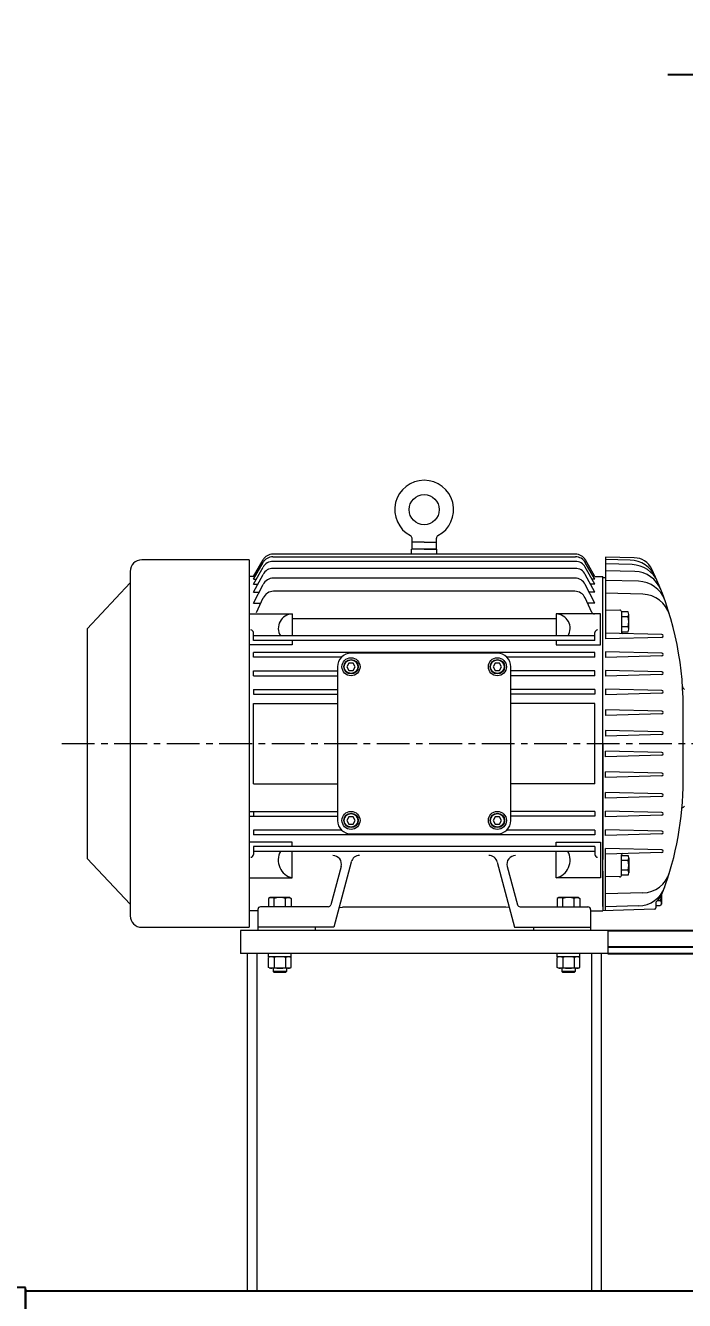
# Model space of a CAD drawing. Header units: inches. Extents: x 3 to 301, y 0 to 227.
# Drawn here: x 51.28 to 76.39, y 85.6 to 134.19 of the extents above; entities that cross this region are included whole.
import ezdxf

# ---------------------------------------------------------------- set-up
doc = ezdxf.new("R2010")
doc.units = ezdxf.units.IN
doc.header["$MEASUREMENT"] = 0
doc.linetypes.add('CENTER', pattern=[2, 1.25, -0.25, 0.25, -0.25])
doc.linetypes.add('点画线', pattern=[16, 10, -2, 2, -2])
doc.layers.add('OBJ', color=7, linetype='Continuous')
doc.layers.add('中心线层', color=1, linetype='点画线', lineweight=18)
doc.styles.get("Standard").update_dxf_attribs({"font": 'arial.ttf'})
doc.dimstyles.new('STANDARD 2 PLCS', dxfattribs={"dimtxt": 0.125, "dimasz": 0.18, "dimexe": 0.18, "dimexo": 0.0625, "dimgap": 0.09, "dimtad": 0, "dimtih": 1, "dimtoh": 1, "dimzin": 4, "dimdsep": 46, "dimtxsty": 'Standard', "dimcen": 0.09, "dimaunit": 1, "dimadec": 0, "dimazin": 1, "dimtfac": 1, "dimtofl": 0, "dimtmove": 1, "dimatfit": 3, "dimfxl": 1, "dimtolj": 1, "dimtzin": 4, "dimarcsym": 0})

# ---------------------------------------------------------------- blocks, each defined once
blk = doc.blocks.new('*D171')
at = {"color": 0, "lineweight": -2, "transparency": 16777216}
for p, q in [((80.748, 108.409), (80.748, 134.112)), ((93.541, 128.311), (93.541, 134.112)), ((78.248, 132.312), (75.748, 132.312)), ((96.041, 132.312), (98.541, 132.312))]:
    blk.add_line(p, q, dxfattribs=at)
at = {"color": 0, "transparency": 16777216}
for points in [[(78.248, 132.729), (78.248, 131.895), (80.748, 132.312)], [(96.041, 132.729), (96.041, 131.895), (93.541, 132.312)]]:
    blk.add_solid(points, dxfattribs=at)
at = {"layer": 'Defpoints', "color": 0, "transparency": 16777216}
for p in [(93.541, 132.312), (93.541, 127.686), (80.748, 107.784)]:
    blk.add_point(p, dxfattribs=at)
at = {"color": 0, "transparency": 16777216, "insert": (87.463, 132.312), "char_height": 1.25, "attachment_point": 5}
blk.add_mtext('\\A1;12.79\\P [324.94]', dxfattribs=at)

msp = doc.modelspace()

# ---------------------------------------------------------------- linework, layer by layer
at = {"layer": 'OBJ', "lineweight": 5}
for p, q in [((66.954, 114.23), (65.982, 114.23)), ((65.982, 114.039), (65.982, 114.23)), ((66.005, 114.23), (66.005, 114.648)), ((66.468, 114.502), (66.005, 114.502)), ((66.468, 114.23), (66.005, 114.23)), ((66.468, 114.502), (66.932, 114.502)), ((66.468, 114.23), (66.932, 114.23)), ((66.932, 114.23), (66.932, 114.648)), ((66.954, 114.039), (66.954, 114.23)), ((59.8, 113.82), (55.704, 113.82)), ((59.8, 113.82), (59.8, 99.82)), ((59.963, 113.19), (60.327, 113.82)), ((59.963, 113.085), (60.327, 113.718)), ((72.231, 114.039), (60.706, 114.039)), ((60.707, 113.939), (72.23, 113.939)), ((72.227, 113.765), (60.709, 113.765)), ((66.954, 114.039), (65.982, 114.039)), ((72.973, 113.085), (72.609, 113.719)), ((72.973, 113.19), (72.61, 113.82)), ((74.473, 113.901), (73.382, 113.93)), ((73.382, 113.93), (73.382, 110.812)), ((74.313, 113.812), (73.382, 113.836)), ((55.267, 113.383), (55.267, 100.258)), ((59.963, 112.892), (60.328, 113.541)), ((59.963, 112.592), (60.329, 113.267)), ((72.223, 113.497), (60.714, 113.497)), ((72.973, 112.592), (72.607, 113.268)), ((72.973, 112.892), (72.609, 113.541)), ((74.388, 113.641), (73.382, 113.667)), ((74.498, 113.376), (73.382, 113.405)), ((53.628, 111.195), (55.267, 112.945)), ((59.963, 113.19), (59.8, 113.19)), ((59.963, 113.085), (60.071, 113.085)), ((59.963, 112.892), (60.126, 112.892)), ((59.963, 112.165), (60.331, 112.885)), ((72.216, 113.124), (60.721, 113.124)), ((72.973, 112.165), (72.605, 112.886)), ((72.973, 112.892), (72.811, 112.892)), ((72.973, 113.085), (72.865, 113.085)), ((72.973, 113.19), (73.273, 113.19)), ((73.273, 100.614), (73.273, 113.19)), ((73.273, 113.15), (73.382, 113.15)), ((74.637, 113.006), (73.382, 113.039)), ((59.963, 112.592), (60.181, 112.592)), ((60.077, 111.821), (60.335, 112.372)), ((72.205, 112.625), (60.732, 112.625)), ((72.86, 111.821), (72.601, 112.373)), ((72.973, 112.592), (72.755, 112.592)), ((74.8, 112.511), (73.382, 112.548)), ((59.8, 111.76), (61.442, 111.76)), ((59.963, 112.165), (60.238, 112.165)), ((61.442, 111.76), (61.442, 110.927)), ((73.192, 111.76), (71.495, 111.76)), ((71.495, 111.76), (71.495, 110.927)), ((72.973, 112.165), (72.699, 112.165)), ((73.192, 110.58), (73.192, 111.76)), ((73.93, 111.904), (73.382, 111.89)), ((73.984, 111.852), (73.984, 111.066)), ((74.238, 111.839), (73.984, 111.839)), ((71.495, 111.578), (61.442, 111.578)), ((74.238, 111.65), (73.984, 111.65)), ((74.267, 111.176), (74.267, 111.745)), ((53.628, 111.195), (53.628, 102.445)), ((59.963, 110.745), (59.963, 111.048)), ((72.973, 110.927), (59.963, 110.927)), ((72.973, 110.745), (72.973, 111.048)), ((75.528, 110.975), (73.382, 111.031)), ((75.528, 110.868), (73.382, 110.812)), ((74.238, 111.271), (73.984, 111.271)), ((73.984, 111.082), (74.238, 111.082)), ((61.442, 110.58), (59.8, 110.58)), ((72.973, 110.745), (59.963, 110.745)), ((61.442, 110.745), (61.442, 110.58)), ((71.495, 110.745), (71.495, 110.58)), ((71.495, 110.58), (73.192, 110.58)), ((75.528, 110.264), (73.382, 110.32)), ((73.382, 110.32), (73.382, 110.101)), ((72.973, 110.297), (59.963, 110.297)), ((59.963, 110.115), (59.963, 110.297)), ((63.316, 110.115), (59.963, 110.115)), ((72.973, 110.115), (69.62, 110.115)), ((72.973, 110.115), (72.973, 110.297)), ((75.528, 110.158), (73.382, 110.101)), ((59.963, 109.589), (63.163, 109.589)), ((59.963, 109.407), (59.963, 109.589)), ((59.963, 109.407), (63.163, 109.407)), ((72.973, 109.589), (69.773, 109.589)), ((72.973, 109.407), (69.773, 109.407)), ((72.973, 109.407), (72.973, 109.589)), ((75.528, 109.553), (73.382, 109.609)), ((73.382, 109.609), (73.382, 109.39)), ((75.528, 109.447), (73.382, 109.39)), ((59.963, 108.88), (63.163, 108.88)), ((59.963, 108.88), (59.963, 108.698)), ((72.973, 108.88), (69.773, 108.88)), ((72.973, 108.88), (72.973, 108.698)), ((75.528, 108.842), (73.382, 108.898)), ((73.382, 108.898), (73.382, 108.68)), ((59.963, 108.698), (63.163, 108.698)), ((72.973, 108.698), (69.773, 108.698)), ((75.528, 108.736), (73.382, 108.68)), ((59.963, 105.289), (59.963, 108.351)), ((59.963, 108.351), (63.163, 108.351)), ((72.973, 108.351), (69.773, 108.351)), ((72.973, 105.289), (72.973, 108.351)), ((75.528, 108.055), (73.382, 108.111)), ((73.382, 108.111), (73.382, 107.892)), ((75.528, 107.948), (73.382, 107.892)), ((76.336, 105.398), (76.336, 108.242)), ((75.528, 107.267), (73.382, 107.323)), ((73.382, 107.323), (73.382, 107.105)), ((75.528, 107.161), (73.382, 107.105)), ((73.273, 106.82), (73.273, 102.398)), ((75.528, 106.48), (73.382, 106.536)), ((73.382, 106.317), (73.382, 106.536)), ((75.528, 106.373), (73.382, 106.317)), ((75.528, 105.692), (73.382, 105.748)), ((73.382, 105.53), (73.382, 105.748)), ((75.528, 105.586), (73.382, 105.53)), ((59.963, 105.289), (63.163, 105.289)), ((72.973, 105.289), (69.773, 105.289)), ((75.528, 104.905), (73.382, 104.961)), ((73.382, 104.742), (73.382, 104.961)), ((75.528, 104.798), (73.382, 104.742)), ((59.8, 104.234), (63.163, 104.234)), ((59.8, 104.052), (63.163, 104.052)), ((59.963, 104.234), (59.963, 104.052)), ((72.973, 104.234), (69.773, 104.234)), ((72.973, 104.052), (69.773, 104.052)), ((72.973, 104.234), (72.973, 104.052)), ((75.528, 104.194), (73.382, 104.25)), ((73.382, 104.031), (73.382, 104.25)), ((75.528, 104.087), (73.382, 104.031)), ((59.963, 103.525), (59.963, 103.343)), ((63.316, 103.525), (59.963, 103.525)), ((72.973, 103.525), (69.62, 103.525)), ((72.973, 103.525), (72.973, 103.343)), ((75.528, 103.483), (73.382, 103.539)), ((73.382, 103.32), (73.382, 103.539)), ((61.442, 103.06), (59.8, 103.06)), ((72.973, 103.343), (59.963, 103.343)), ((61.442, 102.895), (61.442, 103.06)), ((71.495, 103.06), (73.192, 103.06)), ((71.495, 102.895), (71.495, 103.06)), ((73.192, 103.06), (73.192, 101.705)), ((75.528, 103.376), (73.382, 103.32)), ((72.973, 102.895), (59.963, 102.895)), ((59.963, 102.895), (59.963, 102.592)), ((72.973, 102.713), (59.963, 102.713)), ((59.963, 102.691), (59.963, 102.592)), ((61.442, 101.705), (61.442, 102.713)), ((71.495, 101.705), (71.495, 102.713)), ((72.973, 102.895), (72.973, 102.592)), ((73.382, 100.455), (73.382, 102.828)), ((75.528, 102.772), (73.382, 102.828)), ((75.528, 102.665), (73.382, 102.609)), ((73.984, 101.788), (73.984, 102.574)), ((73.984, 102.559), (74.238, 102.559)), ((53.628, 102.445), (55.267, 100.695)), ((63.306, 102.134), (62.915, 100.678)), ((63.687, 102.307), (63.021, 99.82)), ((69.25, 102.307), (69.916, 99.82)), ((69.631, 102.134), (70.021, 100.678)), ((74.238, 102.369), (73.984, 102.369)), ((74.267, 102.464), (74.267, 101.896)), ((59.8, 101.705), (61.442, 101.705)), ((73.192, 101.705), (71.495, 101.705)), ((73.273, 101.961), (73.273, 100.45)), ((73.93, 101.736), (73.382, 101.75)), ((74.238, 101.99), (73.984, 101.99)), ((74.238, 101.801), (73.984, 101.801)), ((74.8, 101.129), (73.382, 101.092)), ((62.814, 100.6), (60.233, 100.6)), ((60.593, 100.948), (60.535, 100.914)), ((60.535, 100.914), (60.535, 100.6)), ((61.343, 100.948), (60.593, 100.948)), ((60.752, 100.6), (60.752, 100.914)), ((61.185, 100.6), (61.185, 100.914)), ((61.343, 100.948), (61.401, 100.914)), ((61.401, 100.914), (61.401, 100.6)), ((63.224, 100.578), (63.358, 100.586)), ((69.578, 100.586), (63.358, 100.586)), ((69.713, 100.578), (69.578, 100.586)), ((70.123, 100.6), (72.703, 100.6)), ((71.593, 100.948), (71.535, 100.914)), ((71.535, 100.914), (71.535, 100.6)), ((72.343, 100.948), (71.593, 100.948)), ((71.752, 100.6), (71.752, 100.914)), ((72.185, 100.6), (72.185, 100.914)), ((72.343, 100.948), (72.401, 100.914)), ((72.401, 100.914), (72.401, 100.6)), ((74.637, 100.634), (73.382, 100.601)), ((75.296, 100.776), (75.296, 100.556)), ((75.296, 100.644), (75.461, 100.644)), ((75.461, 100.834), (75.35, 100.834)), ((75.461, 100.644), (75.515, 100.699)), ((75.461, 100.644), (75.515, 100.699)), ((75.515, 100.699), (75.515, 101.057)), ((60.128, 100.45), (59.8, 100.45)), ((60.128, 100.495), (60.128, 99.695)), ((72.808, 100.495), (72.808, 99.695)), ((72.808, 100.45), (73.273, 100.45)), ((75.245, 100.504), (73.273, 100.452)), ((55.704, 99.82), (59.8, 99.82)), ((59.468, 99.695), (59.468, 98.82)), ((63.021, 99.82), (60.128, 99.82)), ((62.308, 99.82), (62.308, 99.695)), ((69.916, 99.82), (72.808, 99.82)), ((70.628, 99.82), (70.628, 99.695)), ((73.468, 99.695), (73.468, 98.82)), ((59.718, 98.82), (59.718, 85.961)), ((60.093, 98.82), (60.093, 85.961)), ((72.843, 98.82), (72.843, 85.961)), ((73.218, 98.82), (73.218, 85.961))]:
    msp.add_line(p, q, dxfattribs=at)
at = {"layer": 'OBJ', "color": 7, "linetype": 'Continuous', "lineweight": 5}
for p, q in [((63.601, 109.886), (63.521, 109.748)), ((63.76, 109.886), (63.601, 109.886)), ((69.257, 110.265), (63.68, 110.265)), ((63.839, 109.748), (63.76, 109.886)), ((69.177, 109.886), (69.098, 109.748)), ((69.336, 109.886), (69.177, 109.886)), ((69.416, 109.748), (69.336, 109.886)), ((63.163, 109.748), (63.163, 103.892)), ((63.521, 109.748), (63.601, 109.61)), ((63.601, 109.61), (63.76, 109.61)), ((63.76, 109.61), (63.839, 109.748)), ((69.098, 109.748), (69.177, 109.61)), ((69.177, 109.61), (69.336, 109.61)), ((69.336, 109.61), (69.416, 109.748)), ((69.773, 103.892), (69.773, 109.748)), ((63.601, 104.03), (63.521, 103.892)), ((63.76, 104.03), (63.601, 104.03)), ((63.839, 103.892), (63.76, 104.03)), ((69.177, 104.03), (69.098, 103.892)), ((69.336, 104.03), (69.177, 104.03)), ((69.416, 103.892), (69.336, 104.03)), ((63.521, 103.892), (63.601, 103.754)), ((63.601, 103.754), (63.76, 103.754)), ((63.76, 103.754), (63.839, 103.892)), ((69.098, 103.892), (69.177, 103.754)), ((69.177, 103.754), (69.336, 103.754)), ((69.336, 103.754), (69.416, 103.892)), ((63.68, 103.375), (69.257, 103.375))]:
    msp.add_line(p, q, dxfattribs=at)
at = {"layer": 'OBJ', "lineweight": 5, "extrusion": (0, 1, 0)}
for p, q in [((75.296, 100.776), (75.296, 100.644)), ((75.296, 100.644), (75.461, 100.644)), ((75.355, 100.834), (75.461, 100.834)), ((75.515, 101.057), (75.515, 100.699))]:
    msp.add_line(p, q, dxfattribs=at)
at = {"layer": 'OBJ', "linetype": 'ByBlock', "lineweight": 5}
for p, q in [((73.468, 99.695), (59.468, 99.695)), ((73.468, 98.82), (59.468, 98.82)), ((60.532, 98.695), (60.532, 98.82)), ((61.405, 98.695), (60.532, 98.695)), ((60.593, 98.695), (60.535, 98.662)), ((60.535, 98.291), (60.535, 98.662)), ((60.752, 98.662), (60.752, 98.291)), ((61.185, 98.662), (61.185, 98.291)), ((61.343, 98.695), (61.401, 98.662)), ((61.401, 98.291), (61.401, 98.662)), ((61.405, 98.695), (61.405, 98.82)), ((71.532, 98.695), (71.532, 98.82)), ((72.405, 98.695), (71.532, 98.695)), ((71.593, 98.695), (71.535, 98.662)), ((71.535, 98.291), (71.535, 98.662)), ((71.752, 98.662), (71.752, 98.291)), ((72.185, 98.662), (72.185, 98.291)), ((72.343, 98.695), (72.401, 98.662)), ((72.401, 98.291), (72.401, 98.662)), ((72.405, 98.695), (72.405, 98.82)), ((60.593, 98.258), (60.535, 98.291)), ((61.343, 98.258), (60.593, 98.258)), ((60.718, 98.258), (60.718, 98.139)), ((61.218, 98.258), (61.218, 98.139)), ((61.343, 98.258), (61.401, 98.291)), ((71.593, 98.258), (71.535, 98.291)), ((72.343, 98.258), (71.593, 98.258)), ((71.718, 98.258), (71.718, 98.139)), ((72.218, 98.258), (72.218, 98.139)), ((72.343, 98.258), (72.401, 98.291)), ((61.218, 98.139), (60.718, 98.139)), ((60.757, 98.1), (60.718, 98.139)), ((61.179, 98.1), (60.757, 98.1)), ((61.179, 98.1), (61.218, 98.139)), ((71.757, 98.1), (71.718, 98.139)), ((72.218, 98.139), (71.718, 98.139)), ((72.179, 98.1), (71.757, 98.1)), ((72.179, 98.1), (72.218, 98.139))]:
    msp.add_line(p, q, dxfattribs=at)
at = {"layer": 'OBJ'}
for p, q in [((73.468, 99.695), (76.793, 99.695)), ((73.468, 99.07), (77.043, 99.07)), ((73.468, 98.82), (85.293, 98.82)), ((51.276, 86.024), (51.276, 85.621)), ((51.276, 85.961), (51.276, 78.091)), ((51.276, 85.961), (122.205, 85.961))]:
    msp.add_line(p, q, dxfattribs=at)
for points in [[(51.276, 86.093), (48.743, 86.093)], [(51.276, 78.091), (51.276, 86.094)]]:
    msp.add_lwpolyline(points, dxfattribs=at)
at = {"layer": 'OBJ', "lineweight": 5}
msp.add_circle((66.468, 115.735), 0.573, dxfattribs=at)
at = {"layer": 'OBJ', "color": 7, "linetype": 'Continuous', "lineweight": 5}
for centre, radius in [((63.68, 109.748), 0.344), ((63.68, 109.748), 0.276), ((63.68, 109.748), 0.258), ((69.257, 109.748), 0.344), ((69.257, 109.748), 0.276), ((69.257, 109.748), 0.258), ((63.68, 103.892), 0.344), ((63.68, 103.892), 0.276), ((63.68, 103.892), 0.258), ((69.257, 103.892), 0.344), ((69.257, 103.892), 0.276), ((69.257, 103.892), 0.258)]:
    msp.add_circle(centre, radius, dxfattribs=at)
at = {"layer": 'OBJ', "lineweight": 5}
for centre, radius, start, end in [((66.468, 115.735), 1.12, 297.7874, 242.2126), ((65.895, 114.648), 0.109, 0, 62.2126), ((67.041, 114.648), 0.109, 117.7874, 180), ((55.704, 113.383), 0.438, 90, 180), ((60.706, 113.601), 0.438, 90, 150.0893), ((60.707, 113.501), 0.438, 90, 150.2499), ((60.709, 113.327), 0.438, 90, 150.7853), ((72.227, 113.327), 0.438, 29.322, 90), ((72.23, 113.501), 0.438, 29.8371, 90), ((72.231, 113.601), 0.438, 29.9107, 90), ((74.285, 112.718), 1.094, 24.1585, 88.5), ((74.453, 113.136), 0.766, 25.7456, 88.5), ((60.714, 113.06), 0.438, 90, 151.6711), ((72.223, 113.06), 0.438, 28.4285, 90), ((74.36, 112.547), 1.094, 23.1798, 88.5), ((74.469, 112.283), 1.094, 21.6796, 88.5), ((64.305, 108.242), 12.031, 0, 25.7456), ((60.721, 112.687), 0.438, 90, 152.9986), ((72.216, 112.687), 0.438, 27.0688, 90), ((74.608, 111.913), 1.094, 19.6088, 88.5), ((60.732, 112.188), 0.438, 90, 155.0385), ((72.205, 112.188), 0.438, 25.0842, 90), ((74.772, 111.418), 1.094, 16.8787, 88.5), ((61.456, 111.212), 0.548, 91.4501, 211.2979), ((71.481, 111.212), 0.548, 328.7021, 88.5499), ((72.955, 111.865), 0.105, 205.0842, 270), ((73.931, 111.852), 0.0525, 0, 91.5), ((74.094, 111.745), 0.173, 326.7715, 33.2285), ((73.618, 111.461), 0.649, 343.0291, 16.9709), ((59.858, 111.048), 0.105, 0, 90), ((73.078, 111.048), 0.105, 90, 180), ((74.036, 111.066), 0.0525, 180, 268.5), ((74.094, 111.176), 0.173, 326.7715, 33.2285), ((75.526, 110.922), 0.0532, 271.5, 88.5), ((75.526, 110.211), 0.0532, 271.5, 88.5), ((75.526, 109.5), 0.0532, 271.5, 88.5), ((75.526, 108.789), 0.0532, 271.5, 88.5), ((76.422, 108.998), 0.109, 183.5701, 233.531), ((76.227, 108.734), 0.219, 42.6928, 53.531), ((75.526, 108.001), 0.0532, 271.5, 88.5), ((75.526, 107.214), 0.0532, 271.5, 88.5), ((75.526, 106.426), 0.0532, 271.5, 88.5), ((75.526, 105.639), 0.0532, 271.5, 88.5), ((64.305, 105.398), 12.031, 339.5659, 0), ((75.526, 104.851), 0.0532, 271.5, 88.5), ((75.526, 104.14), 0.0532, 271.5, 88.5), ((76.227, 104.578), 0.219, 287.3212, 317.3072), ((75.526, 103.43), 0.0532, 271.5, 88.5), ((59.858, 102.592), 0.105, 270, 0), ((61.599, 102.382), 0.695, 151.6292, 256.9335), ((62.984, 102.221), 0.333, 345, 90), ((64.008, 102.221), 0.333, 90, 165), ((68.929, 102.221), 0.333, 15, 90), ((69.952, 102.221), 0.333, 90, 195), ((71.337, 102.382), 0.695, 283.0665, 28.3708), ((73.078, 102.592), 0.105, 180, 270), ((74.036, 102.574), 0.0525, 91.5, 180), ((74.094, 102.464), 0.173, 326.7715, 33.2285), ((75.526, 102.719), 0.0532, 271.5, 88.5), ((73.618, 102.18), 0.649, 343.0291, 16.9709), ((73.931, 101.788), 0.0525, 268.5, 0), ((74.094, 101.896), 0.173, 326.7715, 33.2285), ((74.772, 102.223), 1.094, 271.5, 343.1213), ((74.608, 101.728), 1.094, 271.5, 340.3912), ((74.554, 101.58), 1.094, 312.7185, 339.5659), ((60.233, 100.495), 0.105, 90, 180), ((60.644, 100.756), 0.192, 55.6158, 115.6158), ((60.968, 100.231), 0.717, 72.412, 107.588), ((61.293, 100.756), 0.192, 64.3842, 124.3842), ((62.814, 100.705), 0.105, 270, 345), ((70.123, 100.705), 0.105, 195, 270), ((71.644, 100.756), 0.192, 55.6158, 115.6158), ((71.968, 100.231), 0.717, 72.412, 107.588), ((72.293, 100.756), 0.192, 64.3842, 124.3842), ((72.703, 100.495), 0.105, 0, 90), ((75.408, 100.742), 0.106, 292.9718, 60.2193), ((75.158, 101.023), 0.357, 327.9879, 5.0167), ((75.158, 101.023), 0.357, 327.9879, 5.0167), ((75.408, 100.742), 0.106, 315.0171, 60.2193), ((55.704, 100.258), 0.438, 180, 270), ((75.244, 100.556), 0.0525, 271.5, 0)]:
    msp.add_arc(centre, radius, start, end, dxfattribs=at)
at = {"layer": 'OBJ', "color": 7, "linetype": 'Continuous', "lineweight": 5}
for centre, start, end in [((63.68, 109.748), 90, 180), ((69.257, 109.748), 0, 90), ((63.68, 103.892), 180, 270), ((69.257, 103.892), 270, 0)]:
    msp.add_arc(centre, 0.517, start, end, dxfattribs=at)
at = {"layer": 'OBJ', "linetype": 'ByBlock', "lineweight": 5}
for centre, radius, start, end in [((60.644, 98.503), 0.192, 55.6158, 115.6158), ((60.968, 97.979), 0.717, 72.412, 107.588), ((61.293, 98.503), 0.192, 64.3842, 124.3842), ((71.644, 98.503), 0.192, 55.6158, 115.6158), ((71.968, 97.979), 0.717, 72.412, 107.588), ((72.293, 98.503), 0.192, 64.3842, 124.3842), ((60.644, 98.449), 0.192, 244.3842, 304.3842), ((60.968, 98.974), 0.717, 252.412, 287.588), ((61.293, 98.449), 0.192, 235.6158, 295.6158), ((71.644, 98.449), 0.192, 244.3842, 304.3842), ((71.968, 98.974), 0.717, 252.412, 287.588), ((72.293, 98.449), 0.192, 235.6158, 295.6158)]:
    msp.add_arc(centre, radius, start, end, dxfattribs=at)
at = {"layer": '中心线层', "color": 5, "linetype": 'CENTER'}
msp.add_line((52.66, 106.82), (125.292, 106.82), dxfattribs=at)

# ---------------------------------------------------------------- dimensions: what is measured, and where the dimension line sits
dim = msp.add_linear_dim(base=(93.541, 132.312), p1=(80.748, 107.784), p2=(93.541, 127.686), dimstyle='STANDARD 2 PLCS', override={"dimscale": 10, "dimasz": 0.25, "dimpost": '\\X', "dimtmove": 0})
dim.commit()
dim.dimension.update_dxf_attribs({"geometry": '*D171', "text_midpoint": (87.463, 132.312), "dimtype": 160})

doc.saveas('drawing.dxf')
